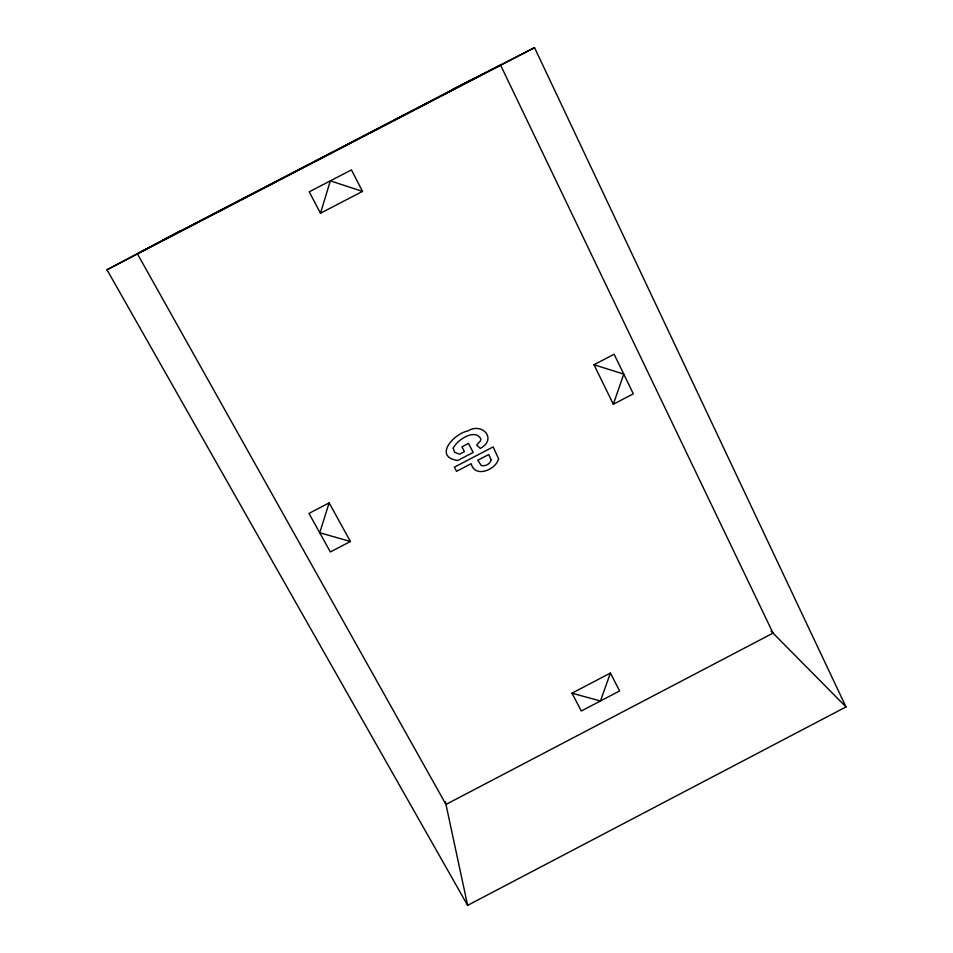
<?xml version="1.0" encoding="UTF-8"?>
<svg xmlns="http://www.w3.org/2000/svg" width="953" height="953" viewBox="0 0 953 953"><rect width="100%" height="100%" fill="white"/><g stroke="black" fill="none" stroke-linecap="round" stroke-linejoin="round"><path stroke-width="1.43" d="M320.47 213.258L330.346 180.856L362.509 191.398L320.47 213.258L309.237 191.827L351.443 169.896L362.509 191.398M329.154 502.886L319.708 532.751L350.406 541.483L329.154 502.886L308.975 513.417L330.369 551.942L350.406 541.483M613.327 404.263L623.75 374.112L594.005 364.737L613.327 404.263L633.304 393.839L614.125 354.242L594.005 364.737M610.408 673.068L600.461 700.979L571.979 693.188L581.318 711.009L619.605 690.949L610.408 673.068L571.979 693.188M452.306 89.57L534.538 47.65L846.002 706.912L467.625 905.35L106.998 269.782L180.248 230.912M161.867 240.656L472.95 79.039M106.998 269.782L534.538 47.65M771.048 631.1L846.002 706.912M445.373 801.676L467.625 905.35M453.235 448.184L454.557 452.234L459.501 454.212L464.433 451.639L461.943 446.85L468.495 443.431L473.176 452.449L457.702 460.525C432.602 456.594 454.581 433.27 467.744 431.03C482.063 421.905 497.621 439.035 480.3 448.398L476.691 445.003L480.36 440.989L480.896 438.988C475.285 428.016 456.952 439.917 453.235 448.184M491.093 459.668C490.652 463.885 485.148 466.648 481.265 465.505L477.763 460.251L488.77 454.51L491.093 459.668M498.598 458.869C495.965 469.698 474.928 478.561 471.175 463.694L456.547 471.318L454.367 467.161L493.177 446.909L498.598 458.869M773.05 633.126L445.968 804.451L137.327 253.689L500.516 64.995L773.05 633.126"/></g></svg>
